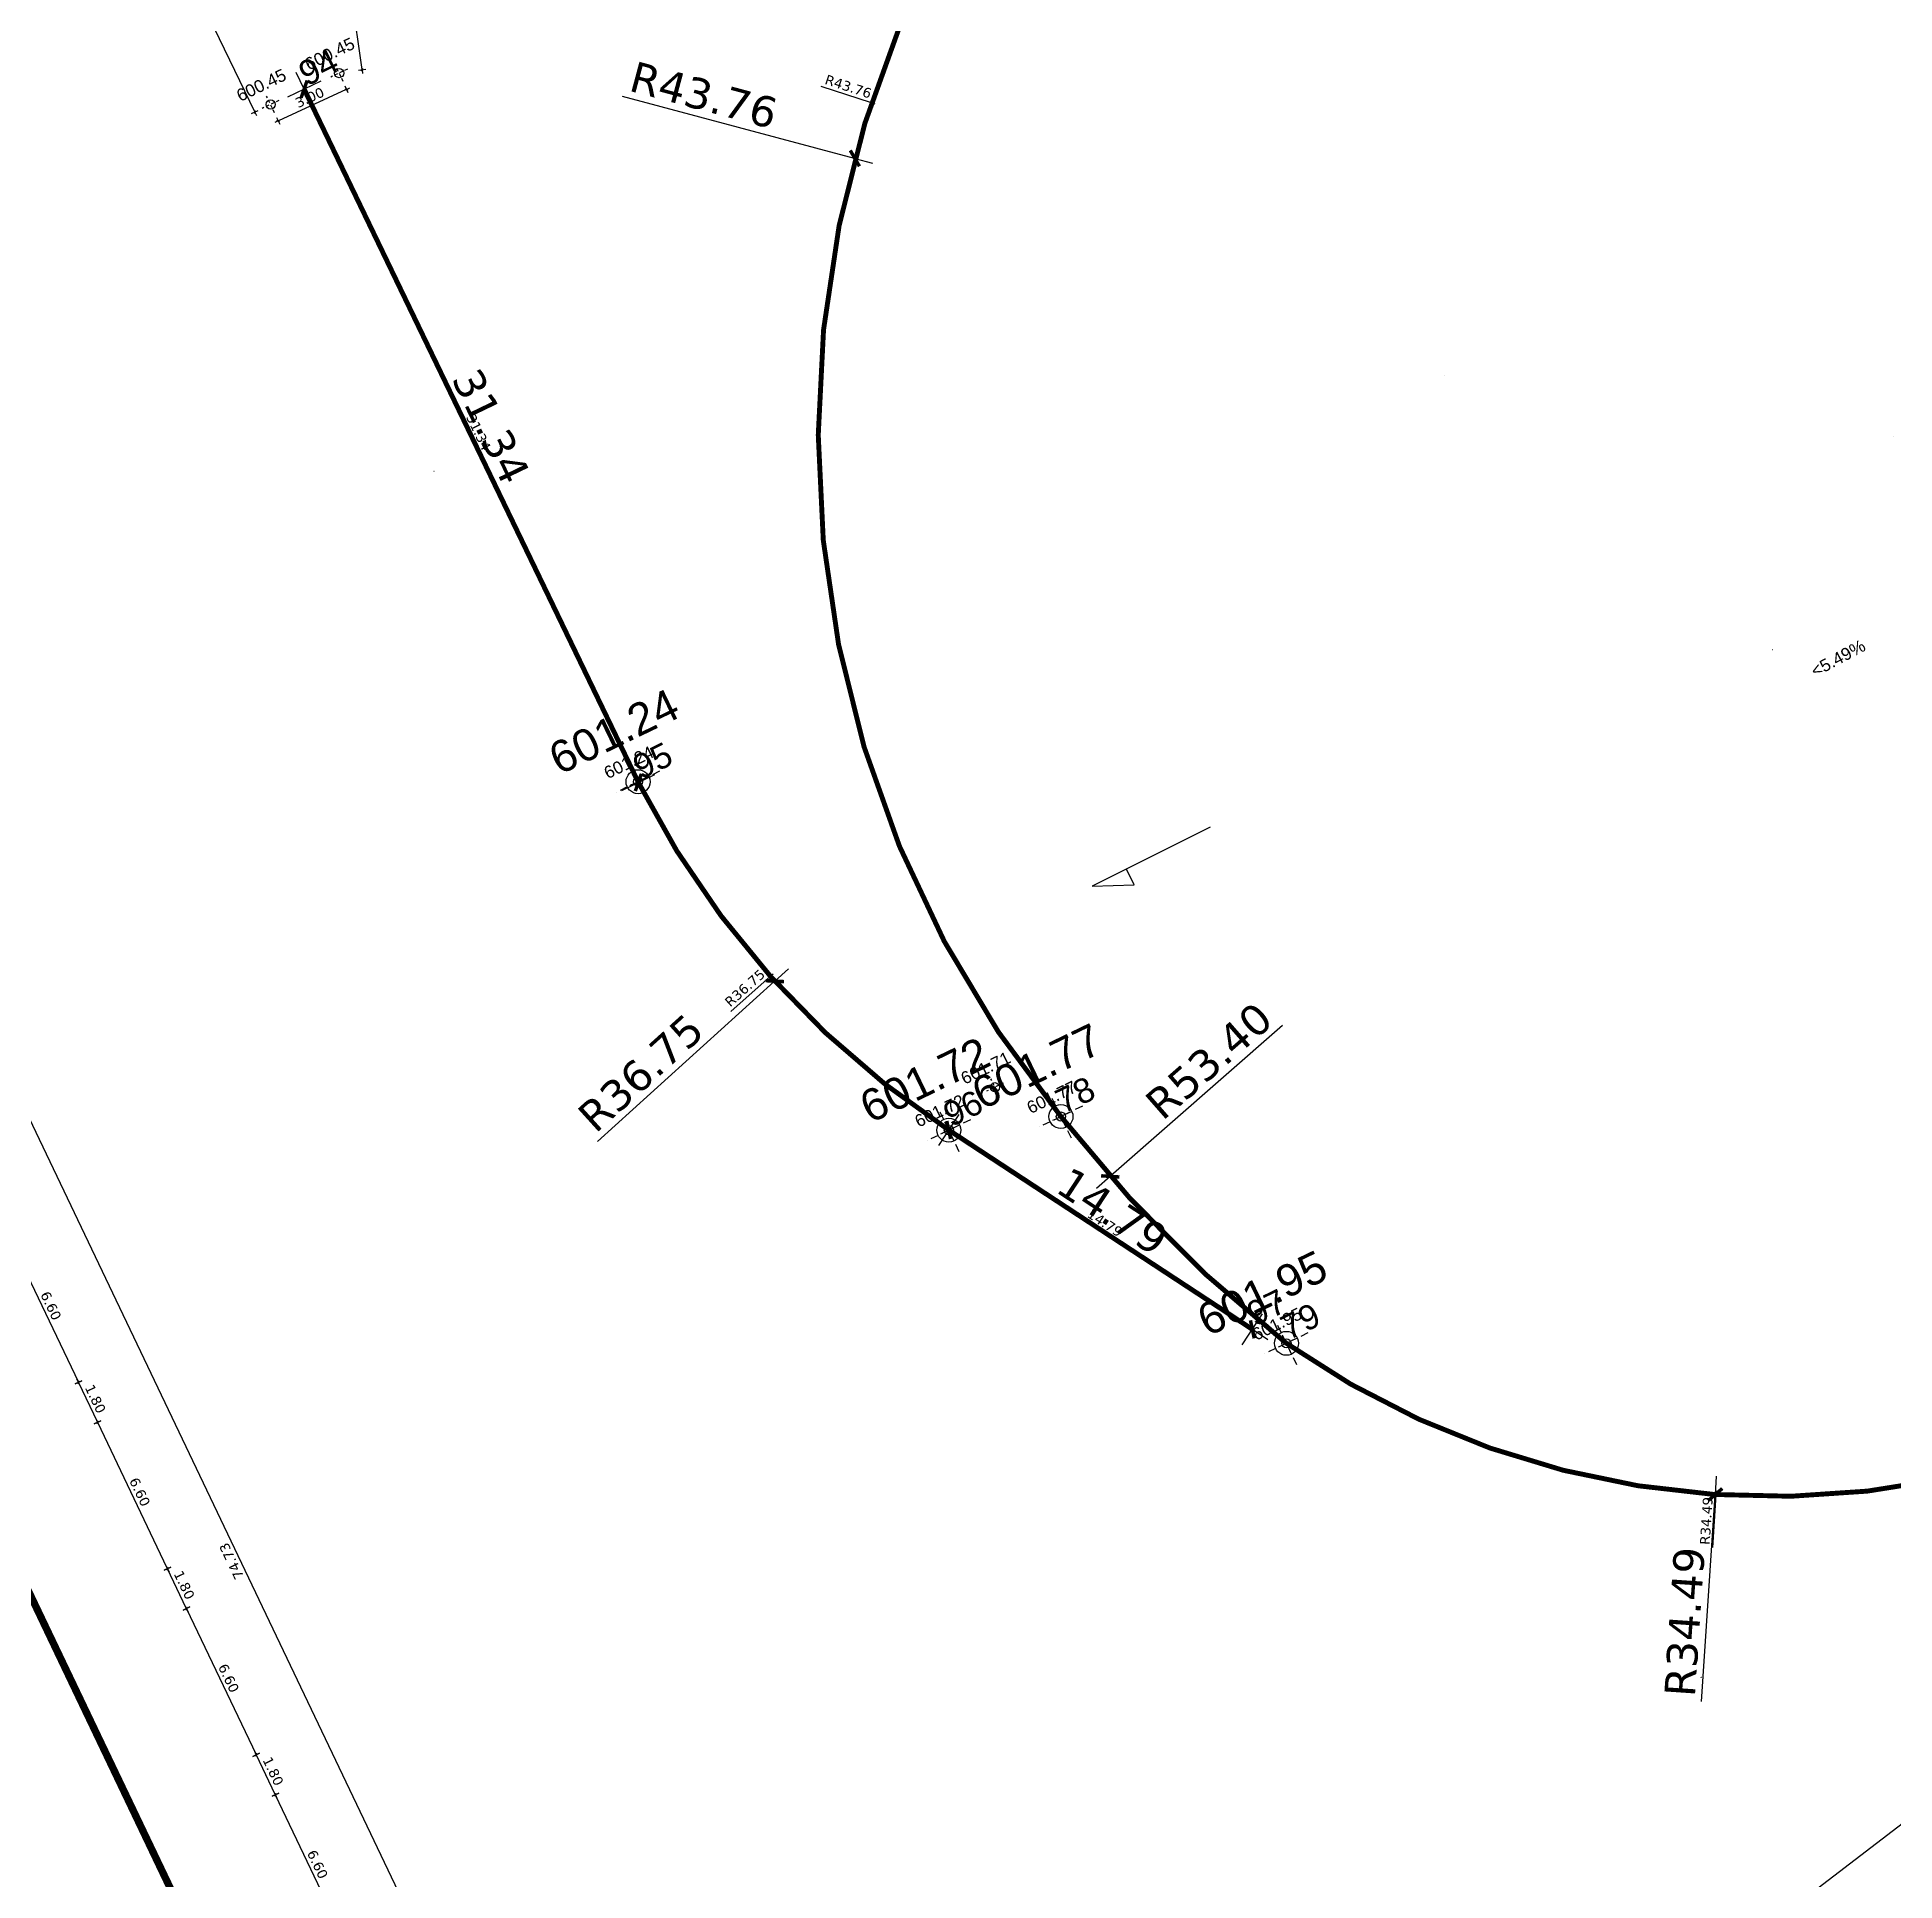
# Model space of a CAD drawing. Header units: metres. Extents: x 679716 to 681053, y 2749449 to 2750332.
# Drawn here: x 680019.3 to 680095, y 2749859.5 to 2749934.6 of the extents above; entities that cross this region are included whole.
import ezdxf
from ezdxf.enums import TextEntityAlignment as Align

# ---------------------------------------------------------------- set-up
doc = ezdxf.new("R2010")
doc.units = ezdxf.units.M
doc.header["$PDSIZE"] = -1
doc.linetypes.add('DASHEDX2', pattern=[1.5, 1, -0.5])
for name, color, linetype in [('01-TX-Length Dimensions 250', 80, 'Continuous'), ('01-TX-Level Secondary Dimensions 250', 10, 'Continuous'), ('01-TX-Secondary Altimetry 1000', 152, 'Continuous'), ('01-TX-Secondary Dimensions 1000', 152, 'Continuous'), ('01-TX-Slopes__', 140, 'Continuous')]:
    doc.layers.add(name, color=color, linetype=linetype)
for name, color, linetype, lineweight, true_color in [('02-L-Guideline Axis', 34, 'DASHEDX2', 50, 0xa55200), ('02-L-Main Axis', 244, 'DASHEDX2', 50, 0xa50029), ('02-L-Secondary Axis', 154, 'DASHEDX2', 50, 0x0052a5)]:
    doc.layers.add(name, color=color, linetype=linetype, lineweight=lineweight, true_color=true_color)
doc.layers.add('02-L-Secondary Axis POINTS', color=152, linetype='DASHEDX2', lineweight=50)
doc.layers.add('03-BK-Arrow', color=153, linetype='Continuous', true_color=0x4491cf)
doc.styles.add('E100', font='verdana.ttf', dxfattribs={"height": 0.4})
doc.styles.add('E500', font='verdana.ttf', dxfattribs={"height": 1.25})
doc.styles.get("Standard").update_dxf_attribs({"font": 'arial.ttf'})
doc.dimstyles.new('E1000', dxfattribs={"dimscale": 0.03, "dimtxt": 1.25, "dimasz": 1, "dimexe": 0.1, "dimexo": 1, "dimgap": 8, "dimtad": 1, "dimzin": 0, "dimdsep": 46, "dimtxsty": 'E500', "dimblk1": 'LINCOT500', "dimblk2": 'LINCOT500', "dimsah": 1, "dimcen": 0.1, "dimdle": 0.1, "dimse1": 1, "dimse2": 1, "dimclrt": 256, "dimazin": 0, "dimtfac": 0.015385, "dimtofl": 0, "dimtmove": 0, "dimatfit": 3, "dimldrblk": 'LINCOT500', "dimfxl": 1, "dimtolj": 1, "dimtzin": 0, "dimarcsym": 0})
doc.dimstyles.new('E250', dxfattribs={"dimscale": 0.03, "dimtxt": 0.4, "dimasz": 0.5, "dimexe": 0.1, "dimexo": 1, "dimgap": 4, "dimtad": 1, "dimzin": 0, "dimdsep": 46, "dimtxsty": 'E100', "dimblk1": 'LINCOT200', "dimblk2": 'LINCOT200', "dimsah": 1, "dimcen": 0.1, "dimdle": 0.1, "dimse1": 1, "dimse2": 1, "dimclrt": 256, "dimadec": 0, "dimazin": 0, "dimtfac": 0.015385, "dimtofl": 0, "dimtmove": 0, "dimatfit": 3, "dimldrblk": 'LINCOT200', "dimfxl": 1, "dimtolj": 1, "dimtzin": 0, "dimarcsym": 0})

# ---------------------------------------------------------------- blocks, each defined once
blk = doc.blocks.new('LINCOT200')
for p, q in [((0, -10), (0, 10)), ((0, 0), (10, 0))]:
    blk.add_line(p, q)
at = {"const_width": 1.88}
blk.add_lwpolyline([(3.5, -3.5), (-3.5, 3.5)], dxfattribs=at)
blk = doc.blocks.new('*D5')
at = {"layer": '01-TX-Length Dimensions 250', "color": 0, "lineweight": -2, "transparency": 16777216}
blk.add_line((680011.469, 2749906.358), (680043.643, 2749838.94), dxfattribs=at)
at = {"layer": '01-TX-Length Dimensions 250', "color": 0, "lineweight": -2, "transparency": 16777216, "xscale": 0.015, "yscale": 0.015, "zscale": 0.015}
for p, rotation in [((680011.462, 2749906.372), 115.5119126984731), ((680043.649, 2749838.926), 295.5119126984731)]:
    blk.add_blockref('LINCOT200', p, dxfattribs=dict(at, rotation=rotation))
at = {"layer": '01-TX-Length Dimensions 250', "transparency": 16777216, "insert": (680027.26, 2749872.508), "char_height": 0.4, "attachment_point": 5, "rotation": 115.51191, "style": 'E100'}
blk.add_mtext('\\A1;74.73', dxfattribs=at)
blk = doc.blocks.new('*D18')
at = {"layer": '01-TX-Length Dimensions 250', "color": 0, "lineweight": -2, "transparency": 16777216}
blk.add_line((680001.217, 2749929.389), (680024.576, 2749940.653), dxfattribs=at)
at = {"layer": '01-TX-Length Dimensions 250', "color": 0, "lineweight": -2, "transparency": 16777216, "xscale": 0.015, "yscale": 0.015, "zscale": 0.015}
for p, rotation in [((680024.589, 2749940.66), 25.74381394530484), ((680001.203, 2749929.383), 205.7438139453048)]:
    blk.add_blockref('LINCOT200', p, dxfattribs=dict(at, rotation=rotation))
at = {"layer": '01-TX-Length Dimensions 250', "transparency": 16777216, "insert": (680012.754, 2749935.317), "char_height": 0.4, "attachment_point": 5, "rotation": 25.74381, "style": 'E100'}
blk.add_mtext('\\A1;25.96', dxfattribs=at)
blk = doc.blocks.new('*D71')
at = {"layer": '01-TX-Length Dimensions 250', "color": 0, "lineweight": -2, "transparency": 16777216}
for p, q in [((680168.111, 2749995.554), (680165.902, 2749992.07)), ((680087.09, 2749867.778), (680087.096, 2749867.778)), ((680087.093, 2749867.775), (680087.093, 2749867.781))]:
    blk.add_line(p, q, dxfattribs=at)
at = {"layer": '01-TX-Length Dimensions 250', "color": 0, "lineweight": -2, "transparency": 16777216, "xscale": 0.015, "yscale": 0.015, "zscale": 0.015, "rotation": 237.6228559814235}
blk.add_blockref('LINCOT200', (680165.894, 2749992.057), dxfattribs=at)
at = {"layer": '01-TX-Length Dimensions 250', "transparency": 16777216, "insert": (680167.168, 2749994.679), "char_height": 0.4, "attachment_point": 5, "rotation": 57.62286, "style": 'E100'}
blk.add_mtext('\\A1;R147.16', dxfattribs=at)
blk = doc.blocks.new('*D75')
at = {"layer": '01-TX-Length Dimensions 250', "color": 0, "lineweight": -2, "transparency": 16777216}
for p, q in [((679959.332, 2750241.457), (679959.338, 2750241.457)), ((679959.335, 2750241.454), (679959.335, 2750241.46)), ((680127.64, 2749864.02), (680126.251, 2749867.133))]:
    blk.add_line(p, q, dxfattribs=at)
at = {"layer": '01-TX-Length Dimensions 250', "color": 0, "lineweight": -2, "transparency": 16777216, "xscale": 0.015, "yscale": 0.015, "zscale": 0.015, "rotation": 114.0326914823444}
blk.add_blockref('LINCOT200', (680126.245, 2749867.147), dxfattribs=at)
at = {"layer": '01-TX-Length Dimensions 250', "transparency": 16777216, "insert": (680127.433, 2749865.292), "char_height": 0.4, "attachment_point": 5, "rotation": 294.03269, "style": 'E100'}
blk.add_mtext('\\A1;R409.84', dxfattribs=at)
blk = doc.blocks.new('*D81')
at = {"layer": '01-TX-Length Dimensions 250', "color": 0, "lineweight": -2, "transparency": 16777216}
blk.add_line((680028.203, 2749931.522), (680024.082, 2749940.072), dxfattribs=at)
at = {"layer": '01-TX-Length Dimensions 250', "color": 0, "lineweight": -2, "transparency": 16777216, "xscale": 0.015, "yscale": 0.015, "zscale": 0.015}
for p, rotation in [((680024.076, 2749940.085), 115.7319390050795), ((680028.209, 2749931.509), 295.7319390050795)]:
    blk.add_blockref('LINCOT200', p, dxfattribs=dict(at, rotation=rotation))
at = {"layer": '01-TX-Length Dimensions 250', "transparency": 16777216, "insert": (680026.517, 2749935.776), "char_height": 0.4, "attachment_point": 5, "rotation": 295.73194, "style": 'E100'}
blk.add_mtext('\\A1;9.52', dxfattribs=at)
blk = doc.blocks.new('*D82')
at = {"layer": '01-TX-Length Dimensions 250', "color": 0, "lineweight": -2, "transparency": 16777216}
blk.add_line((680031.136, 2749943.163), (680032.569, 2749933.244), dxfattribs=at)
at = {"layer": '01-TX-Length Dimensions 250', "color": 0, "lineweight": -2, "transparency": 16777216, "xscale": 0.015, "yscale": 0.015, "zscale": 0.015}
for p, rotation in [((680031.134, 2749943.178), 98.2256121018899), ((680032.572, 2749933.23), 278.2256121018899)]:
    blk.add_blockref('LINCOT200', p, dxfattribs=dict(at, rotation=rotation))
at = {"layer": '01-TX-Length Dimensions 250', "transparency": 16777216, "insert": (680032.198, 2749938.106), "char_height": 0.4, "attachment_point": 5, "rotation": 278.22561, "style": 'E100'}
blk.add_mtext('\\A1;10.05', dxfattribs=at)
blk = doc.blocks.new('*D83')
at = {"layer": '01-TX-Length Dimensions 250', "color": 0, "lineweight": -2, "transparency": 16777216}
blk.add_line((680031.931, 2749932.42), (680029.171, 2749931.156), dxfattribs=at)
at = {"layer": '01-TX-Length Dimensions 250', "color": 0, "lineweight": -2, "transparency": 16777216, "xscale": 0.015, "yscale": 0.015, "zscale": 0.015}
for p, rotation in [((680031.944, 2749932.426), 24.60787606048525), ((680029.157, 2749931.149), 204.6078760604852)]:
    blk.add_blockref('LINCOT200', p, dxfattribs=dict(at, rotation=rotation))
at = {"layer": '01-TX-Length Dimensions 250', "transparency": 16777216, "insert": (680030.442, 2749932.099), "char_height": 0.4, "attachment_point": 5, "rotation": 24.60788, "style": 'E100'}
blk.add_mtext('\\A1;3.00', dxfattribs=at)
blk = doc.blocks.new('*D85')
at = {"layer": '01-TX-Length Dimensions 250', "color": 0, "lineweight": -2, "transparency": 16777216}
blk.add_line((680097.105, 2749863.222), (680080.799, 2749850.741), dxfattribs=at)
at = {"layer": '01-TX-Length Dimensions 250', "color": 0, "lineweight": -2, "transparency": 16777216, "xscale": 0.015, "yscale": 0.015, "zscale": 0.015}
for p, rotation in [((680097.116, 2749863.231), 37.43267092837364), ((680080.787, 2749850.732), 217.4326709283736)]:
    blk.add_blockref('LINCOT200', p, dxfattribs=dict(at, rotation=rotation))
at = {"layer": '01-TX-Length Dimensions 250', "transparency": 16777216, "insert": (680088.752, 2749857.242), "char_height": 0.4, "attachment_point": 5, "rotation": 37.43267, "style": 'E100'}
blk.add_mtext('\\A1;20.56', dxfattribs=at)
blk = doc.blocks.new('*D94')
at = {"layer": '01-TX-Length Dimensions 250', "color": 0, "lineweight": -2, "transparency": 16777216}
blk.add_line((680056.467, 2749890.053), (680068.804, 2749881.953), dxfattribs=at)
at = {"layer": '01-TX-Length Dimensions 250', "color": 0, "lineweight": -2, "transparency": 16777216, "xscale": 0.015, "yscale": 0.015, "zscale": 0.015}
for p, rotation in [((680056.454, 2749890.061), 146.7121556111262), ((680068.816, 2749881.945), 326.7121556111262)]:
    blk.add_blockref('LINCOT200', p, dxfattribs=dict(at, rotation=rotation))
at = {"layer": '01-TX-Length Dimensions 250', "transparency": 16777216, "insert": (680062.815, 2749886.277), "char_height": 0.4, "attachment_point": 5, "rotation": 326.71216, "style": 'E100'}
blk.add_mtext('\\A1;14.79', dxfattribs=at)
blk = doc.blocks.new('*D95')
at = {"layer": '01-TX-Length Dimensions 250', "color": 0, "lineweight": -2, "transparency": 16777216}
blk.add_line((680030.222, 2749932.429), (680043.814, 2749904.228), dxfattribs=at)
at = {"layer": '01-TX-Length Dimensions 250', "color": 0, "lineweight": -2, "transparency": 16777216, "xscale": 0.015, "yscale": 0.015, "zscale": 0.015}
for p, rotation in [((680030.215, 2749932.443), 115.7331964074266), ((680043.821, 2749904.215), 295.7331964074266)]:
    blk.add_blockref('LINCOT200', p, dxfattribs=dict(at, rotation=rotation))
at = {"layer": '01-TX-Length Dimensions 250', "transparency": 16777216, "insert": (680037.314, 2749918.471), "char_height": 0.4, "attachment_point": 5, "rotation": 295.7332, "style": 'E100'}
blk.add_mtext('\\A1;31.34', dxfattribs=at)
blk = doc.blocks.new('*D112')
at = {"layer": '01-TX-Length Dimensions 250', "color": 0, "lineweight": -2, "transparency": 16777216}
for p, q in [((680051.248, 2749932.567), (680053.295, 2749931.898)), ((680094.897, 2749918.301), (680094.903, 2749918.301)), ((680094.9, 2749918.298), (680094.9, 2749918.304))]:
    blk.add_line(p, q, dxfattribs=at)
at = {"layer": '01-TX-Length Dimensions 250', "color": 0, "lineweight": -2, "transparency": 16777216, "xscale": 0.015, "yscale": 0.015, "zscale": 0.015, "rotation": 341.901552309987}
blk.add_blockref('LINCOT200', (680053.309, 2749931.893), dxfattribs=at)
at = {"layer": '01-TX-Length Dimensions 250', "transparency": 16777216, "insert": (680052.367, 2749932.547), "char_height": 0.4, "attachment_point": 5, "rotation": 341.90155, "style": 'E100'}
blk.add_mtext('\\A1;R43.76', dxfattribs=at)
blk = doc.blocks.new('*D113')
at = {"layer": '01-TX-Length Dimensions 250', "color": 0, "lineweight": -2, "transparency": 16777216}
for p, q in [((680076.621, 2749920.78), (680076.627, 2749920.78)), ((680076.624, 2749920.777), (680076.624, 2749920.783)), ((680047.582, 2749894.889), (680049.182, 2749896.315))]:
    blk.add_line(p, q, dxfattribs=at)
at = {"layer": '01-TX-Length Dimensions 250', "color": 0, "lineweight": -2, "transparency": 16777216, "xscale": 0.015, "yscale": 0.015, "zscale": 0.015, "rotation": 41.71773335016307}
blk.add_blockref('LINCOT200', (680049.193, 2749896.325), dxfattribs=at)
at = {"layer": '01-TX-Length Dimensions 250', "transparency": 16777216, "insert": (680048.158, 2749895.842), "char_height": 0.4, "attachment_point": 5, "rotation": 41.71773, "style": 'E100'}
blk.add_mtext('\\A1;R36.75', dxfattribs=at)
blk = doc.blocks.new('*D114')
at = {"layer": '01-TX-Length Dimensions 250', "color": 0, "lineweight": -2, "transparency": 16777216}
for p, q in [((680089.98, 2749909.628), (680089.986, 2749909.628)), ((680089.983, 2749909.625), (680089.983, 2749909.631)), ((680087.557, 2749873.058), (680087.7, 2749875.2))]:
    blk.add_line(p, q, dxfattribs=at)
at = {"layer": '01-TX-Length Dimensions 250', "color": 0, "lineweight": -2, "transparency": 16777216, "xscale": 0.015, "yscale": 0.015, "zscale": 0.015, "rotation": 86.2047635229427}
blk.add_blockref('LINCOT200', (680087.701, 2749875.215), dxfattribs=at)
at = {"layer": '01-TX-Length Dimensions 250', "transparency": 16777216, "insert": (680087.3, 2749874.144), "char_height": 0.4, "attachment_point": 5, "rotation": 86.20476, "style": 'E100'}
blk.add_mtext('\\A1;R34.49', dxfattribs=at)
blk = doc.blocks.new('Cotes Altimetriques')
at = {"linetype": 'DASHEDX2', "ltscale": 0.5}
for points in [[(0, -1.5), (0, 1.5)], [(1.5, 0), (-1.5, 0)]]:
    blk.add_lwpolyline(points, dxfattribs=at)
blk.add_circle((0, 0), 0.75)
at = {"ltscale": 0.3}
blk.add_attdef('COTES', text='', height=2, dxfattribs=at).set_placement((0, 3.5), align=Align.MIDDLE)
blk = doc.blocks.new('*D216')
at = {"layer": '01-TX-Length Dimensions 250', "color": 0, "lineweight": -2, "transparency": 16777216}
for p, q in [((680008.348, 2749927.191), (680011.589, 2749925.961)), ((680035.501, 2749916.884), (680035.507, 2749916.884)), ((680035.504, 2749916.881), (680035.504, 2749916.887))]:
    blk.add_line(p, q, dxfattribs=at)
at = {"layer": '01-TX-Length Dimensions 250', "color": 0, "lineweight": -2, "transparency": 16777216, "xscale": 0.015, "yscale": 0.015, "zscale": 0.015, "rotation": 339.2160605622959}
blk.add_blockref('LINCOT200', (680011.603, 2749925.955), dxfattribs=at)
at = {"layer": '01-TX-Length Dimensions 250', "transparency": 16777216, "insert": (680009.465, 2749927.118), "char_height": 0.4, "attachment_point": 5, "rotation": 339.21606, "style": 'E100'}
blk.add_mtext('\\A1;R25.56', dxfattribs=at)
blk = doc.blocks.new('LINCOT500')
for p, q in [((0, -25), (0, 25)), ((0, 0), (25, 0))]:
    blk.add_line(p, q)
at = {"const_width": 4.69}
blk.add_lwpolyline([(8.8, -8.8), (-8.8, 8.8)], dxfattribs=at)
blk = doc.blocks.new('*D634')
at = {"layer": '01-TX-Secondary Dimensions 1000', "color": 0, "lineweight": -2, "transparency": 16777216}
blk.add_line((680056.48, 2749890.045), (680068.791, 2749881.961), dxfattribs=at)
at = {"layer": '01-TX-Secondary Dimensions 1000', "color": 0, "lineweight": -2, "transparency": 16777216, "xscale": 0.03, "yscale": 0.03, "zscale": 0.03}
for p, rotation in [((680056.454, 2749890.061), 146.7121556111262), ((680068.816, 2749881.945), 326.7121556111262)]:
    blk.add_blockref('LINCOT500', p, dxfattribs=dict(at, rotation=rotation))
at = {"layer": '01-TX-Secondary Dimensions 1000', "transparency": 16777216, "insert": (680063.124, 2749886.747), "char_height": 1.25, "attachment_point": 5, "rotation": 326.71216, "style": 'E500'}
blk.add_mtext('\\A1;14.79', dxfattribs=at)
blk = doc.blocks.new('*D635')
at = {"layer": '01-TX-Secondary Dimensions 1000', "color": 0, "lineweight": -2, "transparency": 16777216}
blk.add_line((680030.228, 2749932.416), (680043.808, 2749904.242), dxfattribs=at)
at = {"layer": '01-TX-Secondary Dimensions 1000', "color": 0, "lineweight": -2, "transparency": 16777216, "xscale": 0.03, "yscale": 0.03, "zscale": 0.03}
for p, rotation in [((680030.215, 2749932.443), 115.7331911573417), ((680043.821, 2749904.215), 295.7331911573417)]:
    blk.add_blockref('LINCOT500', p, dxfattribs=dict(at, rotation=rotation))
at = {"layer": '01-TX-Secondary Dimensions 1000', "transparency": 16777216, "insert": (680037.821, 2749918.716), "char_height": 1.25, "attachment_point": 5, "rotation": 295.73319, "style": 'E500'}
blk.add_mtext('\\A1;31.34', dxfattribs=at)
blk = doc.blocks.new('*D644')
at = {"layer": '01-TX-Secondary Dimensions 1000', "color": 0, "lineweight": -2, "transparency": 16777216}
for p, q in [((680043.157, 2749932.162), (680052.606, 2749929.631)), ((680094.897, 2749918.301), (680094.903, 2749918.301)), ((680094.9, 2749918.298), (680094.9, 2749918.304))]:
    blk.add_line(p, q, dxfattribs=at)
at = {"layer": '01-TX-Secondary Dimensions 1000', "color": 0, "lineweight": -2, "transparency": 16777216, "xscale": 0.03, "yscale": 0.03, "zscale": 0.03, "rotation": 345.0028769331961}
blk.add_blockref('LINCOT500', (680052.635, 2749929.623), dxfattribs=at)
at = {"layer": '01-TX-Secondary Dimensions 1000', "transparency": 16777216, "insert": (680046.484, 2749932.193), "char_height": 1.25, "attachment_point": 5, "rotation": 345.00288, "style": 'E500'}
blk.add_mtext('\\A1;R43.76', dxfattribs=at)
blk = doc.blocks.new('*D645')
at = {"layer": '01-TX-Secondary Dimensions 1000', "color": 0, "lineweight": -2, "transparency": 16777216}
for p, q in [((680076.621, 2749920.78), (680076.627, 2749920.78)), ((680076.624, 2749920.777), (680076.624, 2749920.783)), ((680042.154, 2749889.587), (680049.354, 2749896.102))]:
    blk.add_line(p, q, dxfattribs=at)
at = {"layer": '01-TX-Secondary Dimensions 1000', "color": 0, "lineweight": -2, "transparency": 16777216, "xscale": 0.03, "yscale": 0.03, "zscale": 0.03, "rotation": 42.14388902302903}
blk.add_blockref('LINCOT500', (680049.376, 2749896.122), dxfattribs=at)
at = {"layer": '01-TX-Secondary Dimensions 1000', "transparency": 16777216, "insert": (680043.923, 2749892.389), "char_height": 1.25, "attachment_point": 5, "rotation": 42.14389, "style": 'E500'}
blk.add_mtext('\\A1;R36.75', dxfattribs=at)
blk = doc.blocks.new('*D646')
at = {"layer": '01-TX-Secondary Dimensions 1000', "color": 0, "lineweight": -2, "transparency": 16777216}
for p, q in [((680089.98, 2749909.628), (680089.986, 2749909.628)), ((680089.983, 2749909.625), (680089.983, 2749909.631)), ((680087.097, 2749866.787), (680087.663, 2749875.188))]:
    blk.add_line(p, q, dxfattribs=at)
at = {"layer": '01-TX-Secondary Dimensions 1000', "color": 0, "lineweight": -2, "transparency": 16777216, "xscale": 0.03, "yscale": 0.03, "zscale": 0.03, "rotation": 86.14509493769938}
blk.add_blockref('LINCOT500', (680087.665, 2749875.218), dxfattribs=at)
at = {"layer": '01-TX-Secondary Dimensions 1000', "transparency": 16777216, "insert": (680086.422, 2749870.035), "char_height": 1.25, "attachment_point": 5, "rotation": 86.14509, "style": 'E500'}
blk.add_mtext('\\A1;R34.49', dxfattribs=at)
blk = doc.blocks.new('*D748')
at = {"layer": '01-TX-Length Dimensions 250', "color": 0, "lineweight": -2, "transparency": 16777216}
for p, q in [((679959.349, 2750241.426), (679959.355, 2750241.426)), ((679959.352, 2750241.423), (679959.352, 2750241.429)), ((680162.787, 2749879.464), (680161.564, 2749881.64))]:
    blk.add_line(p, q, dxfattribs=at)
at = {"layer": '01-TX-Length Dimensions 250', "color": 0, "lineweight": -2, "transparency": 16777216, "xscale": 0.015, "yscale": 0.015, "zscale": 0.015, "rotation": 119.3374578272696}
blk.add_blockref('LINCOT200', (680161.557, 2749881.653), dxfattribs=at)
at = {"layer": '01-TX-Length Dimensions 250', "transparency": 16777216, "insert": (680162.466, 2749880.706), "char_height": 0.4, "attachment_point": 5, "rotation": 299.33746, "style": 'E100'}
blk.add_mtext('\\A1;R412.70', dxfattribs=at)
blk = doc.blocks.new('*D931')
at = {"layer": '01-TX-Secondary Dimensions 1000', "color": 0, "lineweight": -2, "transparency": 16777216}
blk.add_line((680134.387, 2749880.441), (680139.445, 2749870.011), dxfattribs=at)
at = {"layer": '01-TX-Secondary Dimensions 1000', "color": 0, "lineweight": -2, "transparency": 16777216, "xscale": 0.03, "yscale": 0.03, "zscale": 0.03, "rotation": 295.8682605058664}
blk.add_blockref('LINCOT500', (680139.458, 2749869.984), dxfattribs=at)
at = {"layer": '01-TX-Secondary Dimensions 1000', "transparency": 16777216, "insert": (680136.831, 2749877.45), "char_height": 1.25, "attachment_point": 5, "rotation": 295.86826, "style": 'E500'}
blk.add_mtext('\\A1;R412.84', dxfattribs=at)
blk = doc.blocks.new('*D933')
at = {"layer": '01-TX-Secondary Dimensions 1000', "color": 0, "lineweight": -2, "transparency": 16777216}
for p, q in [((680166.909, 2750006.125), (680162.032, 2749997.673)), ((680087.09, 2749867.778), (680087.096, 2749867.778)), ((680087.093, 2749867.775), (680087.093, 2749867.781))]:
    blk.add_line(p, q, dxfattribs=at)
at = {"layer": '01-TX-Secondary Dimensions 1000', "color": 0, "lineweight": -2, "transparency": 16777216, "xscale": 0.03, "yscale": 0.03, "zscale": 0.03, "rotation": 240.0184281117231}
blk.add_blockref('LINCOT500', (680162.017, 2749997.647), dxfattribs=at)
at = {"layer": '01-TX-Secondary Dimensions 1000', "transparency": 16777216, "insert": (680164.271, 2750003.336), "char_height": 1.25, "attachment_point": 5, "rotation": 60.01843, "style": 'E500'}
blk.add_mtext('\\A1;R149.93', dxfattribs=at)
blk = doc.blocks.new('*D1085')
at = {"layer": '01-TX-Secondary Dimensions 1000', "color": 0, "lineweight": -2, "transparency": 16777216}
blk.add_line((680070.04, 2749894.312), (680063.055, 2749888.192), dxfattribs=at)
at = {"layer": '01-TX-Secondary Dimensions 1000', "color": 0, "lineweight": -2, "transparency": 16777216, "xscale": 0.03, "yscale": 0.03, "zscale": 0.03, "rotation": 221.2205297757671}
blk.add_blockref('LINCOT500', (680063.033, 2749888.172), dxfattribs=at)
at = {"layer": '01-TX-Secondary Dimensions 1000', "transparency": 16777216, "insert": (680067.049, 2749892.876), "char_height": 1.25, "attachment_point": 5, "rotation": 41.22053, "style": 'E500'}
blk.add_mtext('\\A1;R53.40', dxfattribs=at)
blk = doc.blocks.new('*D1266')
at = {"layer": '01-TX-Length Dimensions 250', "color": 0, "lineweight": -2, "transparency": 16777216}
blk.add_line((680031.879, 2749857.054), (680029.049, 2749862.984), dxfattribs=at)
at = {"layer": '01-TX-Length Dimensions 250', "color": 0, "lineweight": -2, "transparency": 16777216, "xscale": 0.015, "yscale": 0.015, "zscale": 0.015}
for p, rotation in [((680029.043, 2749862.997), 115.5122842100075), ((680031.885, 2749857.041), 295.5122842100076)]:
    blk.add_blockref('LINCOT200', p, dxfattribs=dict(at, rotation=rotation))
at = {"layer": '01-TX-Length Dimensions 250', "transparency": 16777216, "insert": (680030.76, 2749860.16), "char_height": 0.4, "attachment_point": 5, "rotation": 295.51228, "style": 'E100'}
blk.add_mtext('\\A1;6.60', dxfattribs=at)
blk = doc.blocks.new('*D1267')
at = {"layer": '01-TX-Length Dimensions 250', "color": 0, "lineweight": -2, "transparency": 16777216}
blk.add_line((680029.036, 2749863.011), (680028.274, 2749864.608), dxfattribs=at)
at = {"layer": '01-TX-Length Dimensions 250', "color": 0, "lineweight": -2, "transparency": 16777216, "xscale": 0.015, "yscale": 0.015, "zscale": 0.015}
for p, rotation in [((680028.267, 2749864.622), 115.5122842100075), ((680029.043, 2749862.997), 295.5122842100076)]:
    blk.add_blockref('LINCOT200', p, dxfattribs=dict(at, rotation=rotation))
at = {"layer": '01-TX-Length Dimensions 250', "transparency": 16777216, "insert": (680028.952, 2749863.951), "char_height": 0.4, "attachment_point": 5, "rotation": 295.51228, "style": 'E100'}
blk.add_mtext('\\A1;1.80', dxfattribs=at)
blk = doc.blocks.new('*D1268')
at = {"layer": '01-TX-Length Dimensions 250', "color": 0, "lineweight": -2, "transparency": 16777216}
blk.add_line((680025.431, 2749870.565), (680028.261, 2749864.635), dxfattribs=at)
at = {"layer": '01-TX-Length Dimensions 250', "color": 0, "lineweight": -2, "transparency": 16777216, "xscale": 0.015, "yscale": 0.015, "zscale": 0.015}
for p, rotation in [((680025.425, 2749870.578), 115.5122842100075), ((680028.267, 2749864.622), 295.5122842100076)]:
    blk.add_blockref('LINCOT200', p, dxfattribs=dict(at, rotation=rotation))
at = {"layer": '01-TX-Length Dimensions 250', "transparency": 16777216, "insert": (680027.142, 2749867.741), "char_height": 0.4, "attachment_point": 5, "rotation": 295.51228, "style": 'E100'}
blk.add_mtext('\\A1;6.60', dxfattribs=at)
blk = doc.blocks.new('*D1269')
at = {"layer": '01-TX-Length Dimensions 250', "color": 0, "lineweight": -2, "transparency": 16777216}
blk.add_line((680025.419, 2749870.592), (680024.656, 2749872.189), dxfattribs=at)
at = {"layer": '01-TX-Length Dimensions 250', "color": 0, "lineweight": -2, "transparency": 16777216, "xscale": 0.015, "yscale": 0.015, "zscale": 0.015}
for p, rotation in [((680024.65, 2749872.203), 115.5122842100075), ((680025.425, 2749870.578), 295.5122842100076)]:
    blk.add_blockref('LINCOT200', p, dxfattribs=dict(at, rotation=rotation))
at = {"layer": '01-TX-Length Dimensions 250', "transparency": 16777216, "insert": (680025.334, 2749871.532), "char_height": 0.4, "attachment_point": 5, "rotation": 295.51228, "style": 'E100'}
blk.add_mtext('\\A1;1.80', dxfattribs=at)
blk = doc.blocks.new('*D1270')
at = {"layer": '01-TX-Length Dimensions 250', "color": 0, "lineweight": -2, "transparency": 16777216}
blk.add_line((680024.643, 2749872.216), (680021.813, 2749878.146), dxfattribs=at)
at = {"layer": '01-TX-Length Dimensions 250', "color": 0, "lineweight": -2, "transparency": 16777216, "xscale": 0.015, "yscale": 0.015, "zscale": 0.015}
for p, rotation in [((680021.807, 2749878.159), 115.5122842100075), ((680024.65, 2749872.203), 295.5122842100076)]:
    blk.add_blockref('LINCOT200', p, dxfattribs=dict(at, rotation=rotation))
at = {"layer": '01-TX-Length Dimensions 250', "transparency": 16777216, "insert": (680023.524, 2749875.322), "char_height": 0.4, "attachment_point": 5, "rotation": 295.51228, "style": 'E100'}
blk.add_mtext('\\A1;6.60', dxfattribs=at)
blk = doc.blocks.new('*D1271')
at = {"layer": '01-TX-Length Dimensions 250', "color": 0, "lineweight": -2, "transparency": 16777216}
blk.add_line((680021.8, 2749878.173), (680021.038, 2749879.77), dxfattribs=at)
at = {"layer": '01-TX-Length Dimensions 250', "color": 0, "lineweight": -2, "transparency": 16777216, "xscale": 0.015, "yscale": 0.015, "zscale": 0.015}
for p, rotation in [((680021.031, 2749879.784), 115.5122842100075), ((680021.807, 2749878.159), 295.5122842100076)]:
    blk.add_blockref('LINCOT200', p, dxfattribs=dict(at, rotation=rotation))
at = {"layer": '01-TX-Length Dimensions 250', "transparency": 16777216, "insert": (680021.716, 2749879.113), "char_height": 0.4, "attachment_point": 5, "rotation": 295.51228, "style": 'E100'}
blk.add_mtext('\\A1;1.80', dxfattribs=at)
blk = doc.blocks.new('*D1272')
at = {"layer": '01-TX-Length Dimensions 250', "color": 0, "lineweight": -2, "transparency": 16777216}
blk.add_line((680018.195, 2749885.727), (680021.025, 2749879.797), dxfattribs=at)
at = {"layer": '01-TX-Length Dimensions 250', "color": 0, "lineweight": -2, "transparency": 16777216, "xscale": 0.015, "yscale": 0.015, "zscale": 0.015}
for p, rotation in [((680018.189, 2749885.74), 115.5122842100075), ((680021.031, 2749879.784), 295.5122842100076)]:
    blk.add_blockref('LINCOT200', p, dxfattribs=dict(at, rotation=rotation))
at = {"layer": '01-TX-Length Dimensions 250', "transparency": 16777216, "insert": (680019.906, 2749882.903), "char_height": 0.4, "attachment_point": 5, "rotation": 295.51228, "style": 'E100'}
blk.add_mtext('\\A1;6.60', dxfattribs=at)
blk = doc.blocks.new('Sec Axes Points')
at = {"layer": '02-L-Secondary Axis POINTS'}
for p in [(681030.215, 2749932.443), (681043.821, 2749904.215), (681061.024, 2749890.607), (681056.454, 2749890.061), (681068.816, 2749881.945), (681070.19, 2749881.385)]:
    blk.add_point(p, dxfattribs=at)
for s, p in [('94', (681030.315, 2749932.543)), ('95', (681043.921, 2749904.315)), ('96', (681056.554, 2749890.161)), ('78', (681061.124, 2749890.707)), ('97', (681068.916, 2749882.045)), ('79', (681070.29, 2749881.485))]:
    blk.add_text(s, height=1, rotation=26, dxfattribs=at).set_placement(p)
blk = doc.blocks.new('ARROW')
blk.add_lwpolyline([(-6.52, -16.71), (0, 0), (-4.1, -3.99), (-1.89, -4.85)])

msp = doc.modelspace()

# ---------------------------------------------------------------- linework, layer by layer
at = {"layer": '02-L-Guideline Axis', "const_width": 0.3}
msp.add_lwpolyline([(680084.689, 2749733.627), (679989.503, 2749933.08)], dxfattribs=at)
at = {"layer": '02-L-Main Axis', "const_width": 0.2, "flags": 128}
for points in [[(680049.101, 2749829.341), (680077.819, 2749843.182, -0.040128), (680142.081, 2749868.027), (680210.504, 2749888.507, -0.062489), (680267.318, 2749898.019), (680346.177, 2749901.29, 0.061742), (680375.136, 2749906.106, 0.080849), (680402.883, 2749920.005, 0.143294), (680430.799, 2749956.129, -0.030569), (680465.174, 2750030.221, -0.009319), (680465.83, 2750031.43, -0.202468), (680511.139, 2750066.285), (680570.978, 2750081.959)], [(680243.426, 2749895.792, 0.072661), (680215.721, 2749887.527, 0.160948), (680084.761, 2749764.512)]]:
    msp.add_lwpolyline(points, format="xyb", dxfattribs=at)
at = {"layer": '02-L-Secondary Axis', "const_width": 0.2}
for points in [[(680129.885, 2749931.749, -0.057726), (680143.152, 2749939.221, -0.198633), (680148.003, 2749939.247, -0.337826), (680154.797, 2749928.108, -0.197391), (680151.5, 2749921.604, -0.124233), (680122.932, 2749906.499, -0.144133), (680115.05, 2749906.861, -0.676414), (680113.39, 2749940.615), (680138.772, 2749952.272, -0.216478), (680158.209, 2749952.353, -0.22498), (680167.647, 2749941.283, -0.349639), (680150.592, 2749901.983), (680135.444, 2749893.897), (680105.734, 2749878.946, -0.27825), (680070.19, 2749881.385, -0.061096), (680061.024, 2749890.607, -0.472485), (680074.286, 2749956.896), (680154.093, 2749989.891)], [(680030.215, 2749932.443), (680043.821, 2749904.215, 0.13129), (680056.454, 2749890.061), (680068.816, 2749881.945)]]:
    msp.add_lwpolyline(points, format="xyb", dxfattribs=at)

# ---------------------------------------------------------------- block references
at = {"layer": '01-TX-Level Secondary Dimensions 250', "ltscale": 0.3, "xscale": 0.25, "yscale": 0.25, "zscale": 0.25, "rotation": 25.73366104797413}
for p, values in [((680031.638, 2749933.095), {'COTES': '600.45'}), ((680028.851, 2749931.818), {'COTES': '600.45'}), ((680043.808, 2749904.242), {'COTES': '601.24'}), ((680058.338, 2749891.801), {'COTES': '601.71'}), ((680061.024, 2749890.607), {'COTES': '601.77'}), ((680056.464, 2749890.055), {'COTES': '601.72'}), ((680070.203, 2749881.375), {'COTES': '601.95'})]:
    msp.add_blockref('Cotes Altimetriques', p, dxfattribs=at).add_auto_attribs(values)
at = {"layer": '01-TX-Secondary Altimetry 1000', "ltscale": 0.3, "xscale": 0.65, "yscale": 0.65, "zscale": 0.65, "rotation": 25.73366104797413}
for p, values in [((680043.808, 2749904.242), {'COTES': '601.24'}), ((680061.024, 2749890.607), {'COTES': '601.77'}), ((680056.464, 2749890.055), {'COTES': '601.72'}), ((680070.203, 2749881.375), {'COTES': '601.95'})]:
    msp.add_blockref('Cotes Altimetriques', p, dxfattribs=at).add_auto_attribs(values)
at = {"layer": '02-L-Secondary Axis POINTS'}
msp.add_blockref('Sec Axes Points', (-1000, 0), dxfattribs=at)
at = {"layer": '03-BK-Arrow', "xscale": 0.3, "yscale": 0.3, "zscale": 0.03, "rotation": 137.9673119150983}
msp.add_blockref('ARROW', (680062.294, 2749899.983), dxfattribs=at)

# ---------------------------------------------------------------- texts
at = {"layer": '01-TX-Slopes__', "insert": (680084.33, 2749905.074), "char_height": 0.5, "attachment_point": 1, "rotation": 28.27063}
msp.add_mtext_dynamic_manual_height_columns('\\pxqc,t4;<5.49%', width=18.65029, gutter_width=4534.14, heights=[3.005], dxfattribs=at)

# ---------------------------------------------------------------- dimensions: what is measured, and where the dimension line sits
at = {"layer": '01-TX-Length Dimensions 250'}
for center, mpoint, picture, middle in [((679959.335, 2750241.457), (680126.245, 2749867.147), '*D75', (680127.132, 2749865.158)), ((680087.093, 2749867.778), (680165.894, 2749992.057), '*D71', (680167.445, 2749994.503)), ((680035.504, 2749916.884), (680011.603, 2749925.955), '*D216', (680009.348, 2749926.811))]:
    dim = msp.add_radius_dim(center=center, mpoint=mpoint, dimstyle='E250', dxfattribs=at)
    dim.commit()
    dim.dimension.update_dxf_attribs({"geometry": picture, "text_midpoint": middle, "dimtype": 164})
for center, mpoint, picture, middle in [((679959.352, 2750241.426), (680161.557, 2749881.653), '*D748', (680162.466, 2749880.706)), ((680094.9, 2749918.301), (680053.309, 2749931.893), '*D112', (680052.367, 2749932.547)), ((680076.624, 2749920.78), (680049.193, 2749896.325), '*D113', (680048.158, 2749895.842)), ((680089.983, 2749909.628), (680087.701, 2749875.215), '*D114', (680087.3, 2749874.144))]:
    dim = msp.add_radius_dim(center=center, mpoint=mpoint, dimstyle='E250', dxfattribs=at)
    dim.commit()
    dim.dimension.update_dxf_attribs({"geometry": picture, "text_midpoint": middle})
for base, p1, p2, angle, picture, middle in [((680032.572, 2749933.23), (680030.2, 2749943.043), (680031.638, 2749933.095), 278.22561, '*D82', (680031.873, 2749938.059)), ((680024.076, 2749940.085), (680028.851, 2749931.818), (680024.717, 2749940.395), 115.73194, '*D81', (680026.221, 2749935.633))]:
    dim = msp.add_linear_dim(base=base, p1=p1, p2=p2, angle=angle, dimstyle='E250', dxfattribs=at)
    dim.commit()
    dim.dimension.update_dxf_attribs({"geometry": picture, "text_midpoint": middle, "dimtype": 161})
for p1, p2, distance, picture, middle in [((680001.46, 2749928.849), (680024.847, 2749940.127), 0.592, '*D18', (680012.754, 2749935.317)), ((680030.215, 2749932.443), (680043.821, 2749904.215), 0, '*D95', (680037.314, 2749918.471)), ((680056.454, 2749890.061), (680068.816, 2749881.945), 0, '*D94', (680062.815, 2749886.277)), ((680097.551, 2749862.663), (680081.222, 2749850.163), -0.715, '*D85', (680088.752, 2749857.242))]:
    dim = msp.add_aligned_dim(p1=p1, p2=p2, distance=distance, dimstyle='E250', dxfattribs=at)
    dim.commit()
    dim.dimension.update_dxf_attribs({"geometry": picture, "text_midpoint": middle})
dim = msp.add_linear_dim(base=(680029.157, 2749931.149), p1=(680031.638, 2749933.095), p2=(680028.851, 2749931.818), angle=204.60788, text='3.00', dimstyle='E250', dxfattribs=at)
dim.commit()
dim.dimension.update_dxf_attribs({"geometry": '*D83', "text_midpoint": (680030.579, 2749931.801), "dimtype": 161})
dim = msp.add_linear_dim(base=(680043.649, 2749838.926), p1=(680012.072, 2749906.663), p2=(680044.233, 2749839.205), angle=115.51191, dimstyle='E250', dxfattribs=at)
dim.commit()
dim.dimension.update_dxf_attribs({"geometry": '*D5', "text_midpoint": (680027.26, 2749872.508)})
for base, p1, p2, picture, middle in [((680021.031, 2749879.784), (680017.288, 2749885.31), (680020.131, 2749879.354), '*D1272', (680019.906, 2749882.903)), ((680021.031, 2749879.784), (680020.904, 2749877.729), (680020.129, 2749879.353), '*D1271', (680021.716, 2749879.113)), ((680021.807, 2749878.159), (680023.747, 2749871.772), (680020.904, 2749877.729), '*D1270', (680023.524, 2749875.322)), ((680024.65, 2749872.203), (680024.523, 2749870.148), (680023.747, 2749871.772), '*D1269', (680025.334, 2749871.532)), ((680028.267, 2749864.622), (680024.523, 2749870.148), (680027.366, 2749864.192), '*D1268', (680027.142, 2749867.741)), ((680028.267, 2749864.622), (680028.14, 2749862.567), (680027.365, 2749864.191), '*D1267', (680028.952, 2749863.951)), ((680029.043, 2749862.997), (680030.983, 2749856.61), (680028.14, 2749862.567), '*D1266', (680030.76, 2749860.16))]:
    dim = msp.add_linear_dim(base=base, p1=p1, p2=p2, angle=115.51228, dimstyle='E250', override={"dimtad": 4}, dxfattribs=at)
    dim.commit()
    dim.dimension.update_dxf_attribs({"geometry": picture, "text_midpoint": middle})
at = {"layer": '01-TX-Secondary Dimensions 1000'}
for center, mpoint, picture, middle in [((679959.334, 2750241.457), (680139.458, 2749869.984), '*D931', (680136.027, 2749877.06)), ((680087.093, 2749867.778), (680162.017, 2749997.647), '*D933', (680165.043, 2750002.891)), ((680094.9, 2749918.301), (680052.635, 2749929.623), '*D644', (680046.254, 2749931.333)), ((680103.202, 2749923.363), (680063.033, 2749888.172), '*D1085', (680067.637, 2749892.206)), ((680076.624, 2749920.78), (680049.376, 2749896.122), '*D645', (680044.521, 2749891.728)), ((680089.983, 2749909.628), (680087.665, 2749875.218), '*D646', (680087.311, 2749869.975))]:
    dim = msp.add_radius_dim(center=center, mpoint=mpoint, dimstyle='E1000', dxfattribs=at)
    dim.commit()
    dim.dimension.update_dxf_attribs({"geometry": picture, "text_midpoint": middle, "dimtype": 164})
for p1, p2, picture, middle in [((680030.215, 2749932.443), (680043.821, 2749904.215), '*D635', (680037.821, 2749918.716)), ((680056.454, 2749890.061), (680068.816, 2749881.945), '*D634', (680063.124, 2749886.747))]:
    dim = msp.add_aligned_dim(p1=p1, p2=p2, distance=0, dimstyle='E1000', dxfattribs=at)
    dim.commit()
    dim.dimension.update_dxf_attribs({"geometry": picture, "text_midpoint": middle})

doc.saveas('drawing.dxf')
